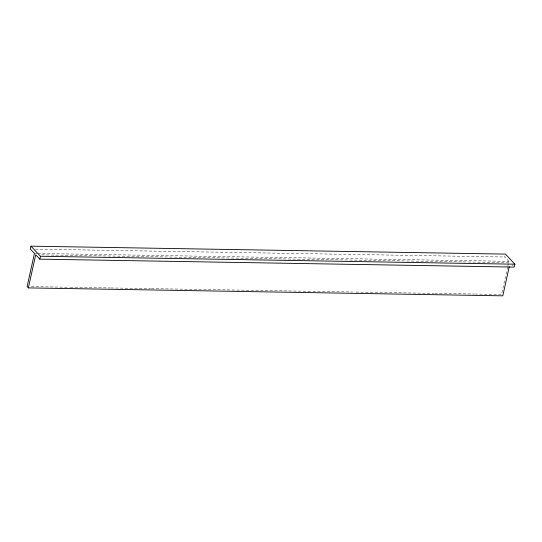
<?xml version="1.0" encoding="UTF-8"?>
<svg xmlns="http://www.w3.org/2000/svg" width="542" height="542" viewBox="0 0 542 542"><rect width="100%" height="100%" fill="white"/><g stroke="black" fill="none" stroke-linecap="round" stroke-linejoin="round"><path stroke-width="0.41" stroke-dasharray="2.71 2.03" d="M507.807 266.21L508.884 261.359L504.765 256.983L505.09 255.546M507.63 267.016L501.54 294.489L475.32 294.049M35.406 249.13L504.765 256.983M34.444 253.419L36.985 253.466M37.825 253.48L508.884 261.359M41.632 254.869L510.151 262.707M31.328 286.623L69.383 287.26M70.23 287.274L109.979 287.938M110.825 287.951L150.574 288.615M151.414 288.629L312.104 291.318M312.944 291.332L352.693 291.996M356.08 292.057L393.289 292.68M394.136 292.694L433.885 293.358M434.725 293.371L474.474 294.035M512.204 264.896L513.233 265.987"/><path stroke-width="0.81" d="M28.367 287.897L35.711 254.767L39.823 259.144L514.263 267.084L514.9 264.198L505.408 254.103L30.969 246.163L30.332 249.049L34.444 253.419L27.1 286.549L28.367 287.897L502.8 295.837L509.25 266.745M39.823 259.144L40.46 256.264L30.969 246.163M40.46 256.264L514.9 264.198"/></g></svg>
